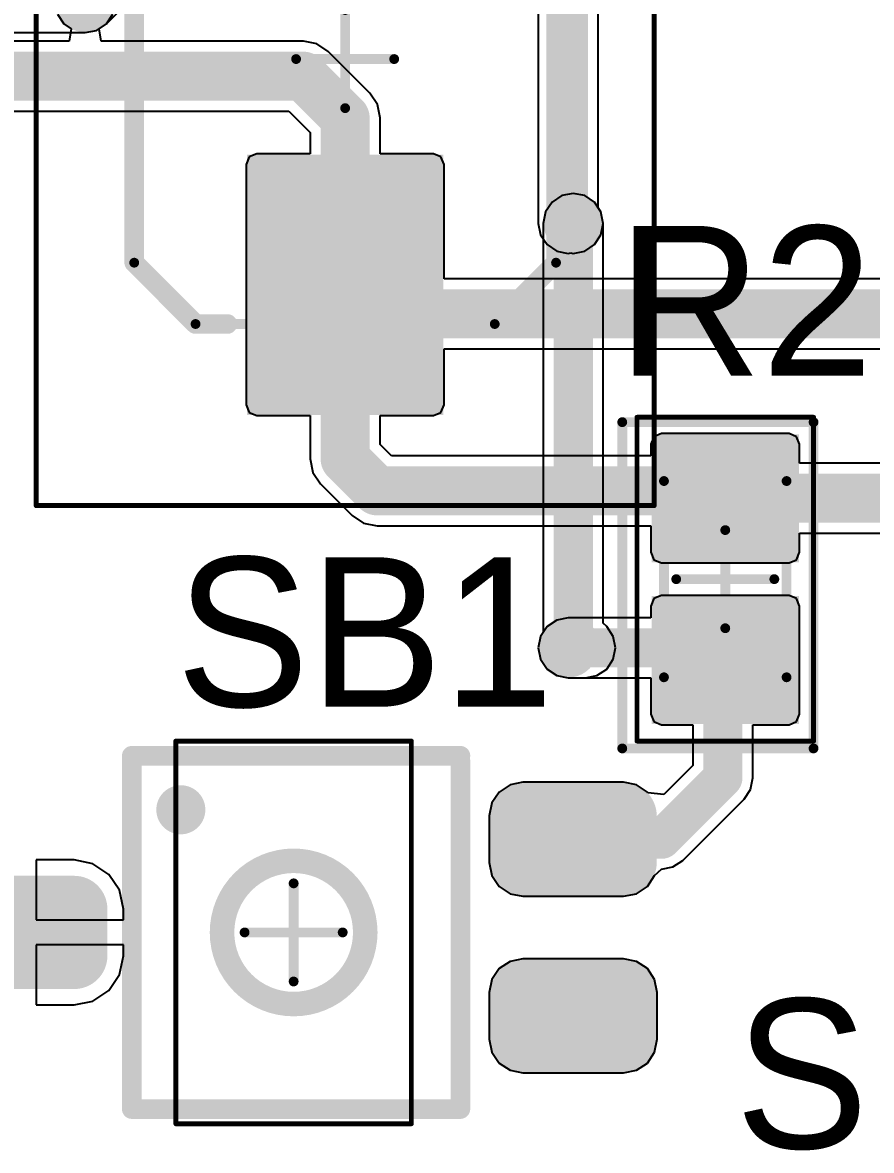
# Model space of a CAD drawing. Header units: millimetres. Extents: x 33 to 142, y 42 to 97.
# Drawn here: x 97.94 to 106.59, y 51.28 to 62.77 of the extents above; entities that cross this region are included whole.
import ezdxf

# ---------------------------------------------------------------- set-up
doc = ezdxf.new("R2010")
doc.units = ezdxf.units.MM
for name, color, linetype in [('BottomLayer', 5, 'Continuous'), ('BottomSolder', 6, 'Continuous'), ('Mechanical13', 56, 'Continuous'), ('Mechanical15', 56, 'Continuous'), ('MultiLayer', 9, 'Continuous'), ('TopLayer', 1, 'Continuous'), ('TopOverlay', 2, 'Continuous'), ('TopPaste', 8, 'Continuous'), ('TopSolder', 216, 'Continuous'), ('ViaHoleLayer', 16, 'Continuous')]:
    doc.layers.add(name, color=color, linetype=linetype)

# ---------------------------------------------------------------- blocks, each defined once
blk = doc.blocks.new('_________________________21__50')
at = {"layer": 'Mechanical15'}
for points, const_width in [([(-1.2, -1.95), (-1.2, 1.95)], 0.05), ([(-1.2, 1.95), (1.2, 1.95)], 0.05), ([(1.2, -1.95), (1.2, 1.95)], 0.05), ([(0, -0.5), (0, 0.5)], 0.1), ([(-0.5, 0), (0.5, 0)], 0.1), ([(-1.2, -1.95), (1.2, -1.95)], 0.05)]:
    blk.add_lwpolyline(points, dxfattribs=dict(at, const_width=const_width))
for points, const_width in [([(-1.213, 1.95, 1), (-1.188, 1.95, 1)], 0.025), ([(-1.213, 1.95, 1), (-1.188, 1.95, 1)], 0.025), ([(1.188, 1.95, 1), (1.212, 1.95, 1)], 0.025), ([(1.188, 1.95, 1), (1.212, 1.95, 1)], 0.025), ([(-0.025, 0.5, 1), (0.025, 0.5, 1)], 0.05), ([(-0.525, 0, 1), (-0.475, 0, 1)], 0.05), ([(0.475, 0, 1), (0.525, 0, 1)], 0.05), ([(-0.025, -0.5, 1), (0.025, -0.5, 1)], 0.05), ([(-1.213, -1.95, 1), (-1.188, -1.95, 1)], 0.025), ([(-1.213, -1.95, 1), (-1.188, -1.95, 1)], 0.025), ([(1.188, -1.95, 1), (1.212, -1.95, 1)], 0.025), ([(1.188, -1.95, 1), (1.212, -1.95, 1)], 0.025)]:
    blk.add_lwpolyline(points, format="xyb", close=True, dxfattribs=dict(at, const_width=const_width))
at = {"layer": 'TopLayer', "const_width": 0.238}
for points in [[(2.219, 1.188, 1), (2.456, 1.188, 1)], [(3.244, 1.188, 1), (3.481, 1.188, 1)], [(2.219, 0.713, 1), (2.456, 0.713, 1)], [(3.244, 0.713, 1), (3.481, 0.713, 1)], [(-3.381, 0.238, 1), (-3.144, 0.238, 1)], [(-2.356, 0.238, 1), (-2.119, 0.238, 1)], [(-2.356, -0.238, 1), (-2.119, -0.238, 1)], [(-3.381, -0.238, 1), (-3.144, -0.238, 1)], [(2.219, -0.613, 1), (2.456, -0.613, 1)], [(3.244, -0.613, 1), (3.481, -0.613, 1)], [(2.219, -1.088, 1), (2.456, -1.088, 1)], [(3.244, -1.088, 1), (3.481, -1.088, 1)]]:
    blk.add_lwpolyline(points, format="xyb", close=True, dxfattribs=at)
at = {"layer": 'TopLayer'}
for points in [[(3.362, 0.475), (3.362, 1.425), (2.338, 0.475), (2.338, 1.425)], [(3.6, 0.713), (3.6, 1.188), (2.1, 0.713), (2.1, 1.188)], [(-2.238, -0.475), (-2.238, 0.475), (-3.262, -0.475), (-3.262, 0.475)], [(-2, -0.238), (-2, 0.238), (-3.5, -0.238), (-3.5, 0.238)], [(3.362, -1.325), (3.362, -0.375), (2.338, -1.325), (2.338, -0.375)], [(3.6, -1.088), (3.6, -0.613), (2.1, -1.088), (2.1, -0.613)]]:
    blk.add_solid(points, dxfattribs=at)
at = {"layer": 'TopOverlay', "const_width": 0.2}
for points in [[(-1.65, -1.8), (-1.65, 1.8)], [(-1.65, 1.8), (1.7, 1.8)], [(1.7, -1.8), (1.7, 1.75)], [(-1.65, -1.8), (1.7, -1.8)]]:
    blk.add_lwpolyline(points, dxfattribs=at)
at = {"layer": 'TopOverlay'}
for points, const_width in [([(-1.7, 1.8, 1), (-1.6, 1.8, 1)], 0.1), ([(-1.7, 1.8, 1), (-1.6, 1.8, 1)], 0.1), ([(1.65, 1.8, 1), (1.75, 1.8, 1)], 0.1), ([(1.65, 1.75, 1), (1.75, 1.75, 1)], 0.1), ([(-1.025, 1.25, 1), (-1.275, 1.25, 1)], 0.25), ([(-1.338, 1.25, 1), (-1.213, 1.25, 1)], 0.125), ([(-1.088, 1.25, 1), (-0.962, 1.25, 1)], 0.125), ([(0.73, 0, 1), (-0.73, 0, 1)], 0.25), ([(-0.793, 0, 1), (-0.668, 0, 1)], 0.125), ([(0.668, 0, 1), (0.793, 0, 1)], 0.125), ([(-1.7, -1.8, 1), (-1.6, -1.8, 1)], 0.1), ([(-1.7, -1.8, 1), (-1.6, -1.8, 1)], 0.1), ([(1.65, -1.8, 1), (1.75, -1.8, 1)], 0.1), ([(1.65, -1.8, 1), (1.75, -1.8, 1)], 0.1)]:
    blk.add_lwpolyline(points, format="xyb", close=True, dxfattribs=dict(at, const_width=const_width))
at = {"layer": 'TopPaste', "const_width": 0.238}
for points in [[(2.219, 1.188, 1), (2.456, 1.188, 1)], [(3.244, 1.188, 1), (3.481, 1.188, 1)], [(2.219, 0.713, 1), (2.456, 0.713, 1)], [(3.244, 0.713, 1), (3.481, 0.713, 1)], [(-3.381, 0.238, 1), (-3.144, 0.238, 1)], [(-2.356, 0.238, 1), (-2.119, 0.238, 1)], [(-2.356, -0.238, 1), (-2.119, -0.238, 1)], [(-3.381, -0.238, 1), (-3.144, -0.238, 1)], [(2.219, -0.613, 1), (2.456, -0.613, 1)], [(3.244, -0.613, 1), (3.481, -0.613, 1)], [(2.219, -1.088, 1), (2.456, -1.088, 1)], [(3.244, -1.088, 1), (3.481, -1.088, 1)]]:
    blk.add_lwpolyline(points, format="xyb", close=True, dxfattribs=at)
at = {"layer": 'TopPaste'}
for points in [[(3.362, 0.475), (3.362, 1.425), (2.338, 0.475), (2.338, 1.425)], [(3.6, 0.713), (3.6, 1.188), (2.1, 0.713), (2.1, 1.188)], [(-2.238, -0.475), (-2.238, 0.475), (-3.262, -0.475), (-3.262, 0.475)], [(-2, -0.238), (-2, 0.238), (-3.5, -0.238), (-3.5, 0.238)], [(3.362, -1.325), (3.362, -0.375), (2.338, -1.325), (2.338, -0.375)], [(3.6, -1.088), (3.6, -0.613), (2.1, -1.088), (2.1, -0.613)]]:
    blk.add_solid(points, dxfattribs=at)
at = {"layer": 'TopSolder', "const_width": 0.339}
for points in [[(2.168, 1.188, 1), (2.507, 1.188, 1)], [(3.193, 1.188, 1), (3.532, 1.188, 1)], [(2.168, 0.713, 1), (2.507, 0.713, 1)], [(3.193, 0.713, 1), (3.532, 0.713, 1)], [(-3.432, 0.238, 1), (-3.093, 0.238, 1)], [(-2.407, 0.238, 1), (-2.068, 0.238, 1)], [(-3.432, -0.238, 1), (-3.093, -0.238, 1)], [(-2.407, -0.238, 1), (-2.068, -0.238, 1)], [(2.168, -0.613, 1), (2.507, -0.613, 1)], [(3.193, -0.613, 1), (3.532, -0.613, 1)], [(2.168, -1.088, 1), (2.507, -1.088, 1)], [(3.193, -1.088, 1), (3.532, -1.088, 1)]]:
    blk.add_lwpolyline(points, format="xyb", close=True, dxfattribs=at)
at = {"layer": 'TopSolder'}
for points in [[(3.362, 0.373), (3.362, 1.527), (2.338, 0.373), (2.338, 1.527)], [(3.702, 0.713), (3.702, 1.188), (1.998, 0.713), (1.998, 1.188)], [(-2.238, -0.577), (-2.238, 0.577), (-3.262, -0.577), (-3.262, 0.577)], [(-1.898, -0.238), (-1.898, 0.238), (-3.602, -0.238), (-3.602, 0.238)], [(3.362, -1.427), (3.362, -0.273), (2.338, -1.427), (2.338, -0.273)], [(3.702, -1.088), (3.702, -0.613), (1.998, -1.088), (1.998, -0.613)]]:
    blk.add_solid(points, dxfattribs=at)
blk = doc.blocks.new('0_125___0805_3______5_________________SMD__69')
at = {"layer": 'Mechanical13', "const_width": 0.1}
for points in [[(-1, 0.625), (1, 0.625)], [(-1, 0.625), (-1, -0.625)], [(1, 0.625), (1, -0.625)], [(-1, -0.625), (1, -0.625)]]:
    blk.add_lwpolyline(points, dxfattribs=at)
at = {"layer": 'Mechanical13', "const_width": 0.05}
for points in [[(-1.025, 0.625, 1), (-0.975, 0.625, 1)], [(-1.025, 0.625, 1), (-0.975, 0.625, 1)], [(0.975, 0.625, 1), (1.025, 0.625, 1)], [(0.975, 0.625, 1), (1.025, 0.625, 1)], [(-1.025, -0.625, 1), (-0.975, -0.625, 1)], [(-1.025, -0.625, 1), (-0.975, -0.625, 1)], [(0.975, -0.625, 1), (1.025, -0.625, 1)], [(0.975, -0.625, 1), (1.025, -0.625, 1)]]:
    blk.add_lwpolyline(points, format="xyb", close=True, dxfattribs=at)
at = {"layer": 'Mechanical15'}
for points, const_width in [([(-1.65, 0.9), (1.65, 0.9)], 0.05), ([(-1.65, 0.9), (-1.65, -0.9)], 0.05), ([(1.65, 0.9), (1.65, -0.9)], 0.05), ([(0, 0.5), (0, -0.5)], 0.1), ([(-0.5, 0), (0.5, 0)], 0.1), ([(-1.65, -0.9), (1.65, -0.9)], 0.05)]:
    blk.add_lwpolyline(points, dxfattribs=dict(at, const_width=const_width))
for points, const_width in [([(-1.662, 0.9, 1), (-1.637, 0.9, 1)], 0.025), ([(-1.662, 0.9, 1), (-1.637, 0.9, 1)], 0.025), ([(1.637, 0.9, 1), (1.662, 0.9, 1)], 0.025), ([(1.637, 0.9, 1), (1.662, 0.9, 1)], 0.025), ([(-0.025, 0.5, 1), (0.025, 0.5, 1)], 0.05), ([(-0.525, 0, 1), (-0.475, 0, 1)], 0.05), ([(0.475, 0, 1), (0.525, 0, 1)], 0.05), ([(-0.025, -0.5, 1), (0.025, -0.5, 1)], 0.05), ([(-1.662, -0.9, 1), (-1.637, -0.9, 1)], 0.025), ([(-1.662, -0.9, 1), (-1.637, -0.9, 1)], 0.025), ([(1.637, -0.9, 1), (1.662, -0.9, 1)], 0.025), ([(1.637, -0.9, 1), (1.662, -0.9, 1)], 0.025)]:
    blk.add_lwpolyline(points, format="xyb", close=True, dxfattribs=dict(at, const_width=const_width))
at = {"layer": 'TopLayer'}
for points in [[(-0.275, -0.65), (-0.275, 0.65), (-1.375, -0.65), (-1.375, 0.65)], [(1.375, -0.65), (1.375, 0.65), (0.275, -0.65), (0.275, 0.65)]]:
    blk.add_solid(points, dxfattribs=at)
at = {"layer": 'TopPaste'}
for points in [[(-0.275, -0.65), (-0.275, 0.65), (-1.375, -0.65), (-1.375, 0.65)], [(1.375, -0.65), (1.375, 0.65), (0.275, -0.65), (0.275, 0.65)]]:
    blk.add_solid(points, dxfattribs=at)
at = {"layer": 'TopSolder'}
for points in [[(-0.173, -0.752), (-0.173, 0.752), (-1.477, -0.752), (-1.477, 0.752)], [(1.477, -0.752), (1.477, 0.752), (0.173, -0.752), (0.173, 0.752)]]:
    blk.add_solid(points, dxfattribs=at)
blk = doc.blocks.new('ECAP_SMD__1______50_____________________________________________SMD_70')
at = {"layer": 'Mechanical13', "const_width": 0.1}
for points in [[(-2.075, 2.15), (-2.7, 1.525)], [(-2.075, 2.15), (2.7, 2.15)], [(2.7, 2.15), (2.7, -2.15)], [(-2.7, 1.525), (-2.7, -1.525)], [(-2.7, -1.525), (-2.075, -2.15)], [(-2.075, -2.15), (2.7, -2.15)]]:
    blk.add_lwpolyline(points, dxfattribs=at)
at = {"layer": 'Mechanical13', "const_width": 0.05}
for points in [[(-2.1, 2.15, 1), (-2.05, 2.15, 1)], [(-2.1, 2.15, 1), (-2.05, 2.15, 1)], [(2.675, 2.15, 1), (2.725, 2.15, 1)], [(2.675, 2.15, 1), (2.725, 2.15, 1)], [(-2.725, 1.525, 1), (-2.675, 1.525, 1)], [(-2.725, 1.525, 1), (-2.675, 1.525, 1)], [(-2.725, -1.525, 1), (-2.675, -1.525, 1)], [(-2.725, -1.525, 1), (-2.675, -1.525, 1)], [(-2.1, -2.15, 1), (-2.05, -2.15, 1)], [(-2.1, -2.15, 1), (-2.05, -2.15, 1)], [(2.675, -2.15, 1), (2.725, -2.15, 1)], [(2.675, -2.15, 1), (2.725, -2.15, 1)]]:
    blk.add_lwpolyline(points, format="xyb", close=True, dxfattribs=at)
at = {"layer": 'Mechanical15'}
for points, const_width in [([(-4.55, 3.15), (-4.55, -3.15)], 0.05), ([(-4.55, 3.15), (4.55, 3.15)], 0.05), ([(4.55, 3.15), (4.55, -3.15)], 0.05), ([(0, 0.5), (0, -0.5)], 0.1), ([(-0.5, 0), (0.5, 0)], 0.1), ([(-4.55, -3.15), (4.55, -3.15)], 0.05)]:
    blk.add_lwpolyline(points, dxfattribs=dict(at, const_width=const_width))
for points, const_width in [([(-4.563, 3.15, 1), (-4.538, 3.15, 1)], 0.025), ([(-4.563, 3.15, 1), (-4.538, 3.15, 1)], 0.025), ([(4.537, 3.15, 1), (4.562, 3.15, 1)], 0.025), ([(4.537, 3.15, 1), (4.562, 3.15, 1)], 0.025), ([(-0.025, 0.5, 1), (0.025, 0.5, 1)], 0.05), ([(-0.525, 0, 1), (-0.475, 0, 1)], 0.05), ([(0.475, 0, 1), (0.525, 0, 1)], 0.05), ([(-0.025, -0.5, 1), (0.025, -0.5, 1)], 0.05), ([(-4.563, -3.15, 1), (-4.538, -3.15, 1)], 0.025), ([(-4.563, -3.15, 1), (-4.538, -3.15, 1)], 0.025), ([(4.537, -3.15, 1), (4.562, -3.15, 1)], 0.025), ([(4.537, -3.15, 1), (4.562, -3.15, 1)], 0.025)]:
    blk.add_lwpolyline(points, format="xyb", close=True, dxfattribs=dict(at, const_width=const_width))
at = {"layer": 'TopLayer'}
for points in [[(-1.075, -0.9), (-1.075, 0.9), (-3.525, -0.9), (-3.525, 0.9)], [(3.525, -0.9), (3.525, 0.9), (1.075, -0.9), (1.075, 0.9)]]:
    blk.add_solid(points, dxfattribs=at)
at = {"layer": 'TopOverlay', "const_width": 0.2}
for points in [[(-2.075, 2.15), (-2.7, 1.525)], [(-2.075, 2.15), (2.7, 2.15)], [(2.7, 2.15), (2.7, 1.2)], [(-2.7, 1.525), (-2.7, 1.2)], [(-2.7, -1.2), (-2.7, -1.525)], [(2.7, -1.2), (2.7, -2.15)], [(-2.7, -1.525), (-2.075, -2.15)], [(-2.075, -2.15), (2.7, -2.15)]]:
    blk.add_lwpolyline(points, dxfattribs=at)
at = {"layer": 'TopOverlay', "const_width": 0.1}
for points in [[(-2.125, 2.15, 1), (-2.025, 2.15, 1)], [(-2.125, 2.15, 1), (-2.025, 2.15, 1)], [(2.65, 2.15, 1), (2.75, 2.15, 1)], [(2.65, 2.15, 1), (2.75, 2.15, 1)], [(-2.75, 1.525, 1), (-2.65, 1.525, 1)], [(-2.75, 1.525, 1), (-2.65, 1.525, 1)], [(-2.75, 1.2, 1), (-2.65, 1.2, 1)], [(2.65, 1.2, 1), (2.75, 1.2, 1)], [(-2.75, -1.2, 1), (-2.65, -1.2, 1)], [(2.65, -1.2, 1), (2.75, -1.2, 1)], [(-2.75, -1.525, 1), (-2.65, -1.525, 1)], [(-2.75, -1.525, 1), (-2.65, -1.525, 1)], [(-2.125, -2.15, 1), (-2.025, -2.15, 1)], [(-2.125, -2.15, 1), (-2.025, -2.15, 1)], [(2.65, -2.15, 1), (2.75, -2.15, 1)], [(2.65, -2.15, 1), (2.75, -2.15, 1)]]:
    blk.add_lwpolyline(points, format="xyb", close=True, dxfattribs=at)
at = {"layer": 'TopPaste'}
for points in [[(-1.075, -0.9), (-1.075, 0.9), (-3.525, -0.9), (-3.525, 0.9)], [(3.525, -0.9), (3.525, 0.9), (1.075, -0.9), (1.075, 0.9)]]:
    blk.add_solid(points, dxfattribs=at)
at = {"layer": 'TopSolder'}
for points in [[(-0.973, -1.002), (-0.973, 1.002), (-3.627, -1.002), (-3.627, 1.002)], [(3.627, -1.002), (3.627, 1.002), (0.973, -1.002), (0.973, 1.002)]]:
    blk.add_solid(points, dxfattribs=at)

msp = doc.modelspace()

# ---------------------------------------------------------------- linework, layer by layer
at = {"layer": 'BottomLayer'}
for p, q in [((98.692, 62.692), (98.791, 62.759)), ((98.791, 62.759), (98.858, 62.858)), ((95.602, 62.669), (98.575, 62.669)), ((98.575, 62.669), (98.692, 62.692)), ((103.55, 61.031), (103.433, 61.008)), ((103.667, 61.008), (103.55, 61.031)), ((103.334, 60.941), (103.267, 60.842)), ((103.433, 61.008), (103.334, 60.941)), ((103.766, 60.941), (103.667, 61.008)), ((103.833, 60.842), (103.766, 60.941)), ((103.267, 60.842), (103.244, 60.725)), ((103.856, 60.725), (103.833, 60.842)), ((103.244, 60.725), (103.244, 56.557)), ((103.856, 56.652), (103.856, 60.725)), ((103.244, 56.557), (103.217, 56.517)), ((103.891, 56.616), (103.856, 56.652)), ((103.958, 56.517), (103.891, 56.616)), ((103.891, 56.616), (103.891, 56.616)), ((103.217, 56.517), (103.194, 56.4)), ((103.981, 56.4), (103.958, 56.517)), ((103.194, 56.4), (103.217, 56.283)), ((103.958, 56.283), (103.981, 56.4)), ((103.217, 56.283), (103.284, 56.184)), ((103.891, 56.184), (103.958, 56.283)), ((103.284, 56.184), (103.383, 56.117)), ((103.383, 56.117), (103.5, 56.094)), ((103.5, 56.094), (103.675, 56.094)), ((103.675, 56.094), (103.792, 56.117)), ((103.675, 56.094), (103.675, 56.094)), ((103.792, 56.117), (103.891, 56.184))]:
    msp.add_line(p, q, dxfattribs=at)
at = {"layer": 'BottomLayer', "const_width": 0.4}
for points in [[(103.55, 56.525), (103.55, 60.725)], [(103.55, 56.525), (103.675, 56.4)], [(103.5, 56.4), (103.675, 56.4)]]:
    msp.add_lwpolyline(points, dxfattribs=at)
at = {"layer": 'BottomLayer', "const_width": 0.2}
for points in [[(103.45, 60.725, 1), (103.65, 60.725, 1)], [(103.45, 60.725, 1), (103.65, 60.725, 1)], [(103.45, 56.525, 1), (103.65, 56.525, 1)], [(103.45, 56.525, 1), (103.65, 56.525, 1)], [(103.4, 56.4, 1), (103.6, 56.4, 1)], [(103.4, 56.4, 1), (103.6, 56.4, 1)], [(103.575, 56.4, 1), (103.775, 56.4, 1)], [(103.575, 56.4, 1), (103.775, 56.4, 1)]]:
    msp.add_lwpolyline(points, format="xyb", close=True, dxfattribs=at)
at = {"layer": 'BottomSolder', "const_width": 0.302}
for points in [[(98.424, 62.975, 1), (98.726, 62.975, 1)], [(103.399, 60.725, 1), (103.701, 60.725, 1)], [(103.349, 56.4, 1), (103.651, 56.4, 1)]]:
    msp.add_lwpolyline(points, format="xyb", close=True, dxfattribs=at)
at = {"layer": 'MultiLayer', "const_width": 0.2}
for points in [[(103.45, 60.725, 1), (103.65, 60.725, 1)], [(103.4, 56.4, 1), (103.6, 56.4, 1)]]:
    msp.add_lwpolyline(points, format="xyb", close=True, dxfattribs=at)
at = {"layer": 'TopLayer'}
for p, q in [((103.806, 60.882), (103.806, 65)), ((103.194, 64.873), (103.194, 60.725)), ((98.791, 62.759), (99.939, 63.906)), ((98.292, 62.858), (98.359, 62.759)), ((98.359, 62.759), (98.433, 62.709)), ((98.717, 62.709), (98.791, 62.759)), ((98.433, 62.709), (98.412, 62.582)), ((98.738, 62.582), (98.717, 62.709)), ((98.412, 62.582), (91.248, 62.582)), ((98.412, 62.582), (98.412, 62.582)), ((100.8, 62.582), (98.738, 62.582)), ((98.738, 62.582), (98.738, 62.582)), ((100.937, 62.555), (100.8, 62.582)), ((101.052, 62.477), (100.937, 62.555)), ((101.477, 62.052), (101.052, 62.477)), ((101.555, 61.937), (101.477, 62.052)), ((91.1, 61.868), (100.652, 61.868)), ((100.652, 61.868), (100.868, 61.652)), ((101.582, 61.8), (101.555, 61.937)), ((101.582, 61.433), (101.582, 61.8)), ((100.868, 61.652), (100.868, 61.433)), ((100.248, 61.402), (100.217, 61.325)), ((100.325, 61.433), (100.248, 61.402)), ((100.868, 61.433), (100.325, 61.433)), ((102.125, 61.433), (101.582, 61.433)), ((102.202, 61.402), (102.125, 61.433)), ((102.233, 61.325), (102.202, 61.402)), ((100.217, 61.325), (100.217, 58.875)), ((102.233, 60.162), (102.233, 61.325)), ((103.833, 60.842), (103.806, 60.882)), ((103.856, 60.725), (103.833, 60.842)), ((103.194, 60.725), (103.217, 60.608)), ((103.833, 60.608), (103.856, 60.725)), ((103.217, 60.608), (103.284, 60.509)), ((103.766, 60.509), (103.833, 60.608)), ((103.284, 60.509), (103.383, 60.442)), ((103.667, 60.442), (103.766, 60.509)), ((103.383, 60.442), (103.5, 60.419)), ((103.5, 60.419), (103.525, 60.424)), ((103.525, 60.424), (103.55, 60.419)), ((103.55, 60.419), (103.667, 60.442)), ((107.092, 60.162), (102.233, 60.162)), ((102.233, 58.875), (102.233, 59.448)), ((102.233, 59.448), (107.092, 59.448)), ((100.217, 58.875), (100.248, 58.798)), ((102.202, 58.798), (102.233, 58.875)), ((100.248, 58.798), (100.325, 58.767)), ((100.325, 58.767), (100.868, 58.767)), ((100.868, 58.767), (100.868, 58.325)), ((101.582, 58.473), (101.582, 58.767)), ((101.582, 58.767), (102.125, 58.767)), ((102.125, 58.767), (102.202, 58.798)), ((104.373, 58.552), (104.342, 58.475)), ((104.45, 58.583), (104.373, 58.552)), ((105.75, 58.583), (104.45, 58.583)), ((105.827, 58.552), (105.75, 58.583)), ((105.858, 58.475), (105.827, 58.552)), ((101.698, 58.357), (101.582, 58.473)), ((104.342, 58.475), (104.342, 58.357)), ((105.858, 58.282), (105.858, 58.475)), ((100.868, 58.325), (100.895, 58.188)), ((104.342, 58.357), (101.698, 58.357)), ((112.875, 58.282), (105.858, 58.282)), ((100.895, 58.188), (100.973, 58.073)), ((100.973, 58.073), (101.298, 57.748)), ((101.298, 57.748), (101.413, 57.67)), ((101.413, 57.67), (101.55, 57.643)), ((101.55, 57.643), (104.342, 57.643)), ((104.342, 57.643), (104.342, 57.375)), ((105.858, 57.375), (105.858, 57.568)), ((105.858, 57.568), (112.727, 57.568)), ((104.342, 57.375), (104.373, 57.298)), ((105.827, 57.298), (105.858, 57.375)), ((104.373, 57.298), (104.45, 57.267)), ((104.45, 57.267), (105.75, 57.267)), ((105.75, 57.267), (105.827, 57.298)), ((104.373, 56.902), (104.342, 56.825)), ((104.45, 56.933), (104.373, 56.902)), ((105.75, 56.933), (104.45, 56.933)), ((105.827, 56.902), (105.75, 56.933)), ((105.858, 56.825), (105.827, 56.902)), ((104.342, 56.825), (104.342, 56.706)), ((105.858, 55.725), (105.858, 56.825)), ((103.383, 56.683), (103.284, 56.616)), ((103.5, 56.706), (103.383, 56.683)), ((104.342, 56.706), (103.5, 56.706)), ((103.284, 56.616), (103.217, 56.517)), ((103.217, 56.517), (103.194, 56.4)), ((103.194, 56.4), (103.217, 56.283)), ((103.217, 56.283), (103.284, 56.184)), ((103.284, 56.184), (103.383, 56.117)), ((103.383, 56.117), (103.5, 56.094)), ((103.5, 56.094), (104.342, 56.094)), ((104.342, 56.094), (104.342, 55.725)), ((104.342, 55.725), (104.373, 55.648)), ((104.373, 55.648), (104.45, 55.617)), ((105.75, 55.617), (105.827, 55.648)), ((105.827, 55.648), (105.858, 55.725)), ((104.45, 55.617), (104.769, 55.617)), ((104.769, 55.617), (104.769, 55.202)), ((105.381, 55.075), (105.381, 55.617)), ((105.381, 55.617), (105.75, 55.617)), ((104.769, 55.202), (104.474, 54.907)), ((105.358, 54.958), (105.381, 55.075)), ((105.381, 55.075), (105.381, 55.075)), ((102.906, 55.005), (102.794, 54.931)), ((103.038, 55.032), (102.906, 55.005)), ((104.062, 55.032), (103.038, 55.032)), ((104.194, 55.005), (104.062, 55.032)), ((104.306, 54.931), (104.194, 55.005)), ((105.291, 54.859), (105.358, 54.958)), ((102.794, 54.931), (102.72, 54.819)), ((104.311, 54.923), (104.306, 54.931)), ((104.474, 54.907), (104.311, 54.923)), ((104.666, 54.234), (105.291, 54.859)), ((105.291, 54.859), (105.291, 54.859)), ((102.72, 54.819), (102.693, 54.688)), ((102.693, 54.688), (102.693, 54.213)), ((98.462, 54.239), (98.077, 54.239)), ((98.077, 54.239), (98.077, 53.627)), ((98.654, 54.2), (98.462, 54.239)), ((98.817, 54.092), (98.654, 54.2)), ((102.693, 54.213), (102.72, 54.081)), ((104.38, 54.081), (104.45, 54.144)), ((104.45, 54.144), (104.567, 54.167)), ((104.567, 54.167), (104.666, 54.234)), ((98.925, 53.929), (98.817, 54.092)), ((102.72, 54.081), (102.794, 53.969)), ((104.306, 53.969), (104.38, 54.081)), ((98.964, 53.737), (98.925, 53.929)), ((102.794, 53.969), (102.906, 53.895)), ((104.194, 53.895), (104.306, 53.969)), ((102.906, 53.895), (103.038, 53.868)), ((103.038, 53.868), (104.062, 53.868)), ((104.062, 53.868), (104.194, 53.895)), ((98.964, 53.627), (98.964, 53.737)), ((98.077, 53.627), (98.964, 53.627)), ((98.964, 53.373), (98.077, 53.373)), ((98.077, 53.373), (98.077, 52.761)), ((98.964, 53.262), (98.964, 53.373)), ((98.925, 53.071), (98.964, 53.262)), ((103.038, 53.232), (102.906, 53.205)), ((104.062, 53.232), (103.038, 53.232)), ((104.194, 53.205), (104.062, 53.232)), ((102.794, 53.131), (102.72, 53.019)), ((102.906, 53.205), (102.794, 53.131)), ((104.306, 53.131), (104.194, 53.205)), ((104.38, 53.019), (104.306, 53.131)), ((98.817, 52.908), (98.925, 53.071)), ((102.72, 53.019), (102.693, 52.887)), ((104.407, 52.887), (104.38, 53.019)), ((98.654, 52.8), (98.817, 52.908)), ((102.693, 52.887), (102.693, 52.412)), ((104.407, 52.412), (104.407, 52.887)), ((98.077, 52.761), (98.462, 52.761)), ((98.462, 52.761), (98.654, 52.8)), ((102.693, 52.412), (102.72, 52.281)), ((104.38, 52.281), (104.407, 52.412)), ((102.72, 52.281), (102.794, 52.169)), ((104.306, 52.169), (104.38, 52.281)), ((102.794, 52.169), (102.906, 52.095)), ((102.906, 52.095), (103.038, 52.068)), ((103.038, 52.068), (104.062, 52.068)), ((104.062, 52.068), (104.194, 52.095)), ((104.194, 52.095), (104.306, 52.169))]:
    msp.add_line(p, q, dxfattribs=at)
for points, const_width in [([(103.5, 60.725), (103.5, 65)], 0.4), ([(91.1, 62.225), (100.8, 62.225)], 0.5), ([(100.8, 62.225), (101.225, 61.8)], 0.5), ([(101.225, 60.1), (101.225, 61.8)], 0.5), ([(101.225, 58.325), (101.225, 60.1)], 0.5), ([(101.225, 60.1), (101.52, 59.805)], 0.5), ([(101.52, 59.805), (110.075, 59.805)], 0.5), ([(101.225, 58.325), (101.55, 58)], 0.5), ([(101.55, 58), (104.775, 58)], 0.5), ([(104.775, 58), (105.075, 57.7)], 0.5), ([(105.1, 57.925), (112.875, 57.925)], 0.5), ([(103.5, 56.4), (104.725, 56.4)], 0.4), ([(104.725, 56.4), (105.075, 56.05)], 0.4), ([(105.075, 55.075), (105.075, 56.05)], 0.4), ([(104.45, 54.45), (105.075, 55.075)], 0.4), ([(103.55, 54.45), (104.45, 54.45)], 0.4)]:
    msp.add_lwpolyline(points, dxfattribs=dict(at, const_width=const_width))
for points, const_width in [([(100.675, 62.225, 1), (100.925, 62.225, 1)], 0.25), ([(100.675, 62.225, 1), (100.925, 62.225, 1)], 0.25), ([(101.1, 61.8, 1), (101.35, 61.8, 1)], 0.25), ([(101.1, 61.8, 1), (101.35, 61.8, 1)], 0.25), ([(103.4, 60.725, 1), (103.6, 60.725, 1)], 0.2), ([(103.45, 60.725, 1), (103.65, 60.725, 1)], 0.2), ([(101.1, 60.1, 1), (101.35, 60.1, 1)], 0.25), ([(101.1, 60.1, 1), (101.35, 60.1, 1)], 0.25), ([(101.1, 60.1, 1), (101.35, 60.1, 1)], 0.25), ([(101.395, 59.805, 1), (101.645, 59.805, 1)], 0.25), ([(101.395, 59.805, 1), (101.645, 59.805, 1)], 0.25), ([(101.1, 58.325, 1), (101.35, 58.325, 1)], 0.25), ([(101.1, 58.325, 1), (101.35, 58.325, 1)], 0.25), ([(101.425, 58, 1), (101.675, 58, 1)], 0.25), ([(101.425, 58, 1), (101.675, 58, 1)], 0.25), ([(104.65, 58, 1), (104.9, 58, 1)], 0.25), ([(104.65, 58, 1), (104.9, 58, 1)], 0.25), ([(104.975, 57.925, 1), (105.225, 57.925, 1)], 0.25), ([(104.95, 57.7, 1), (105.2, 57.7, 1)], 0.25), ([(103.4, 56.4, 1), (103.6, 56.4, 1)], 0.2), ([(103.4, 56.4, 1), (103.6, 56.4, 1)], 0.2), ([(104.625, 56.4, 1), (104.825, 56.4, 1)], 0.2), ([(104.625, 56.4, 1), (104.825, 56.4, 1)], 0.2), ([(104.975, 56.05, 1), (105.175, 56.05, 1)], 0.2), ([(104.975, 56.05, 1), (105.175, 56.05, 1)], 0.2), ([(104.975, 55.075, 1), (105.175, 55.075, 1)], 0.2), ([(104.975, 55.075, 1), (105.175, 55.075, 1)], 0.2), ([(103.45, 54.45, 1), (103.65, 54.45, 1)], 0.2), ([(104.35, 54.45, 1), (104.55, 54.45, 1)], 0.2), ([(104.35, 54.45, 1), (104.55, 54.45, 1)], 0.2)]:
    msp.add_lwpolyline(points, format="xyb", close=True, dxfattribs=dict(at, const_width=const_width))
at = {"layer": 'TopOverlay', "const_width": 0.1}
for points in [[(104.05, 55.375), (104.05, 58.7)], [(104.05, 58.7), (106, 58.7)], [(106, 55.375), (106, 58.7)], [(104.05, 55.375), (106, 55.375)]]:
    msp.add_lwpolyline(points, dxfattribs=at)
at = {"layer": 'TopOverlay', "const_width": 0.05}
for points in [[(104.025, 58.7, 1), (104.075, 58.7, 1)], [(104.025, 58.7, 1), (104.075, 58.7, 1)], [(105.975, 58.7, 1), (106.025, 58.7, 1)], [(105.975, 58.7, 1), (106.025, 58.7, 1)], [(104.025, 55.375, 1), (104.075, 55.375, 1)], [(104.025, 55.375, 1), (104.075, 55.375, 1)], [(105.975, 55.375, 1), (106.025, 55.375, 1)], [(105.975, 55.375, 1), (106.025, 55.375, 1)]]:
    msp.add_lwpolyline(points, format="xyb", close=True, dxfattribs=at)
at = {"layer": 'TopSolder', "const_width": 0.302}
for points in [[(98.424, 62.975, 1), (98.726, 62.975, 1)], [(103.399, 60.725, 1), (103.701, 60.725, 1)], [(103.349, 56.4, 1), (103.651, 56.4, 1)]]:
    msp.add_lwpolyline(points, format="xyb", close=True, dxfattribs=at)
at = {"layer": 'ViaHoleLayer', "const_width": 0.1}
for points in [[(103.5, 60.725, 1), (103.6, 60.725, 1)], [(103.45, 56.4, 1), (103.55, 56.4, 1)]]:
    msp.add_lwpolyline(points, format="xyb", close=True, dxfattribs=at)

# ---------------------------------------------------------------- block references
for name, p, rotation in [('ECAP_SMD__1______50_____________________________________________SMD_70', (101.225, 62.4), 90), ('0_125___0805_3______5_________________SMD__69', (105.1, 57.1), 90), ('_________________________21__50', (100.7, 53.5), 360)]:
    msp.add_blockref(name, p, dxfattribs=dict(rotation=rotation))

# ---------------------------------------------------------------- texts
at = {"layer": 'TopOverlay'}
for s, p in [('R22', (104, 59.175)), ('SB1', (99.5, 55.8)), ('SB2', (105.2, 51.3))]:
    msp.add_text(s, height=1.524, dxfattribs=at).set_placement(p)

doc.saveas('drawing.dxf')
